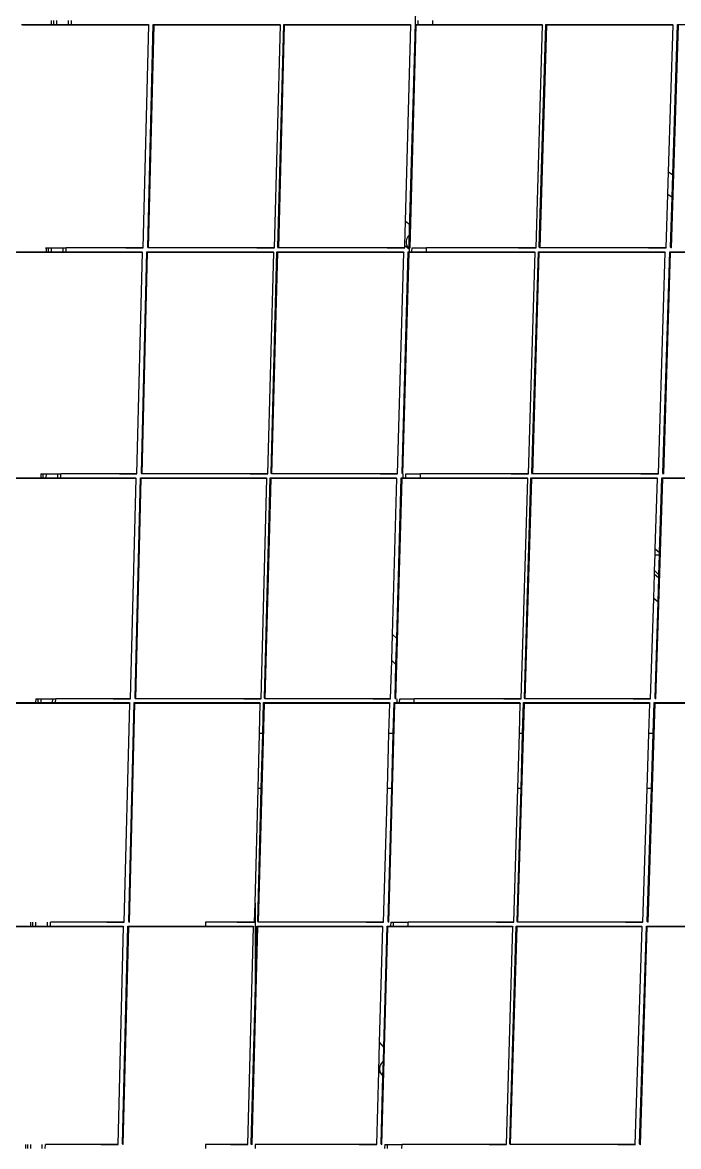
# Model space of a CAD drawing. Header units: inches. Extents: x -1856 to 1878, y -1863 to 1709.
# Drawn here: x 904 to 1216, y -1297 to -762 of the extents above; entities that cross this region are included whole.
import ezdxf

# ---------------------------------------------------------------- set-up
doc = ezdxf.new("R2010")
doc.units = ezdxf.units.IN
doc.header["$MEASUREMENT"] = 0

msp = doc.modelspace()

# ---------------------------------------------------------------- linework, layer by layer
for p, q in [((1093.50522, -668.58141), (1088.34652, -857.89028)), ((903.42809, -762.6318), (917.54253, -762.63202)), ((903.79578, -762.95315), (903.88351, -762.95216)), ((964.00326, -762.95311), (903.88351, -762.95216)), ((917.58736, -760.68589), (917.54253, -762.63202)), ((917.54253, -762.63202), (918.70291, -762.63204)), ((918.70291, -762.63204), (918.7478, -760.68592)), ((918.70291, -762.63204), (920.15952, -762.63206)), ((920.15952, -762.63206), (920.20448, -760.68594)), ((920.15952, -762.63206), (925.69466, -762.63215)), ((925.69466, -762.63215), (925.73989, -760.68604)), ((925.69466, -762.63215), (927.15128, -762.63218)), ((927.15128, -762.63218), (927.19658, -760.68607)), ((927.15128, -762.63218), (963.80817, -762.63276)), ((961.37829, -868.9656), (964.00326, -762.95311)), ((963.51096, -868.62472), (966.14121, -762.63276)), ((963.70546, -868.9656), (966.33677, -762.95311)), ((963.80817, -762.63276), (964.00326, -762.95311)), ((963.88977, -868.96659), (966.52159, -762.95411)), ((966.14121, -762.63276), (966.33677, -762.95311)), ((966.14121, -762.63276), (1026.52128, -762.63372)), ((966.33677, -762.95311), (966.52159, -762.95411)), ((966.52159, -762.95411), (966.60933, -762.95311)), ((1026.72907, -762.95407), (966.60933, -762.95311)), ((1023.9333, -868.96655), (1026.72907, -762.95407)), ((1025.51634, -868.62699), (1028.31586, -762.63504)), ((1025.72335, -868.96787), (1028.52401, -762.9554)), ((1025.90766, -868.96886), (1028.70882, -762.9564)), ((1026.52128, -762.63372), (1026.72907, -762.95407)), ((1028.31586, -762.63504), (1028.52401, -762.9554)), ((1028.31586, -762.63504), (1088.69592, -762.636)), ((1028.52401, -762.9554), (1028.70882, -762.9564)), ((1028.70882, -762.9564), (1028.79656, -762.9554)), ((1088.91629, -762.95636), (1028.79656, -762.9554)), ((1086.30604, -856.28188), (1088.91629, -762.95636)), ((1088.12426, -866.28913), (1091.02897, -762.636)), ((1088.27836, -868.96882), (1091.24981, -762.95636)), ((1088.46266, -868.96982), (1091.43462, -762.95736)), ((1088.69592, -762.636), (1088.91629, -762.95636)), ((1091.02897, -762.636), (1091.24981, -762.95636)), ((1091.02897, -762.636), (1092.32187, -762.63602)), ((1091.24981, -762.95636), (1091.43462, -762.95736)), ((1091.43462, -762.95736), (1091.52236, -762.95636)), ((1151.64209, -762.95732), (1091.52236, -762.95636)), ((1092.32187, -762.63602), (1092.37497, -760.68986)), ((1092.32187, -762.63602), (1099.31447, -762.63613)), ((1099.31447, -762.63613), (1099.36792, -760.68999)), ((1099.31447, -762.63613), (1151.40903, -762.63696)), ((1148.50619, -868.96978), (1151.64209, -762.95732)), ((1150.06408, -868.63022), (1153.2036, -762.63829)), ((1150.29624, -868.9711), (1153.43703, -762.95865)), ((1150.48055, -868.97209), (1153.62184, -762.95964)), ((1151.40903, -762.63696), (1151.64209, -762.95732)), ((1153.2036, -762.63829), (1153.43703, -762.95865)), ((1153.2036, -762.63829), (1213.58366, -762.63925)), ((1153.43703, -762.95865), (1153.62184, -762.95964)), ((1153.62184, -762.95964), (1153.70958, -762.95865)), ((1213.82931, -762.9596), (1153.70958, -762.95865)), ((1211.65154, -832.8095), (1213.82931, -762.9596)), ((1212.85124, -868.97205), (1216.16283, -762.9596)), ((1213.03554, -868.97304), (1216.34763, -762.9606)), ((1213.58366, -762.63925), (1213.82931, -762.9596)), ((1213.68163, -834.20485), (1215.91671, -762.63925)), ((1215.91671, -762.63925), (1216.16283, -762.9596)), ((1215.91671, -762.63925), (1252.73294, -762.63983)), ((1216.16283, -762.9596), (1216.34763, -762.9606)), ((1216.34763, -762.9606), (1216.43538, -762.9596)), ((1211.31825, -843.49961), (1211.65154, -832.8095)), ((1211.65154, -832.8095), (1213.68163, -834.20485)), ((1213.34722, -844.91248), (1213.68163, -834.20485)), ((1210.52407, -868.97205), (1211.31825, -843.49961)), ((1211.31825, -843.49961), (1213.34722, -844.91248)), ((1212.60645, -868.63117), (1213.34722, -844.91248)), ((1085.98329, -867.82146), (1086.30604, -856.28188)), ((1086.30604, -856.28188), (1088.34652, -857.89028)), ((1088.34652, -857.89028), (1088.2119, -862.83039)), ((1086.75968, -865.63657), (1087.05886, -864.46179)), ((1086.77474, -866.84876), (1086.75968, -865.63657)), ((1087.10303, -868.01575), (1086.77474, -866.84876)), ((1087.05886, -864.46179), (1087.65191, -863.40447)), ((1087.65191, -863.40447), (1088.2119, -862.83039)), ((1088.05872, -868.62794), (1088.12426, -866.28913)), ((1088.2119, -862.83039), (1088.12426, -866.04652)), ((900.55709, -870.87725), (915.0492, -870.87748)), ((960.96322, -871.21952), (901.01066, -871.21857)), ((914.76067, -868.9649), (915.08614, -869.27407)), ((914.76067, -868.9649), (914.82668, -868.9649)), ((914.88199, -869.058), (914.82668, -868.9649)), ((914.82668, -868.9649), (915.28407, -868.96491)), ((915.28407, -869.45021), (914.88199, -869.058)), ((915.08614, -869.27407), (915.0492, -870.87748)), ((915.0492, -870.87748), (916.20616, -870.8775)), ((915.0864, -869.26244), (915.08614, -869.27407)), ((915.28407, -868.96491), (916.25028, -868.96492)), ((916.20616, -870.8775), (916.25028, -868.96492)), ((916.20616, -870.8775), (917.65882, -870.87752)), ((916.25028, -868.96492), (917.703, -868.96495)), ((917.65882, -870.87752), (917.703, -868.96495)), ((917.65882, -870.87752), (923.17891, -870.87761)), ((917.703, -868.96495), (923.22336, -868.96505)), ((923.17891, -870.87761), (923.22336, -868.96505)), ((923.17891, -870.87761), (924.63157, -870.87763)), ((923.22336, -868.96505), (924.67609, -868.96508)), ((924.63157, -870.87763), (924.67609, -868.96508)), ((924.63157, -870.87763), (960.76929, -870.87821)), ((961.37829, -868.9656), (924.67609, -868.96508)), ((953.01181, -868.9656), (961.37826, -868.96693)), ((958.35379, -976.64401), (960.96322, -871.21952)), ((960.48115, -976.2824), (963.09584, -870.87821)), ((960.6745, -976.64401), (963.29025, -871.21952)), ((960.76929, -870.87821), (960.96322, -871.21952)), ((960.8583, -976.64499), (963.47455, -871.22051)), ((961.37826, -868.96693), (961.37829, -868.9656)), ((963.09584, -870.87821), (963.29025, -871.21952)), ((963.09584, -870.87821), (1023.30804, -870.87916)), ((963.29025, -871.21952), (963.47455, -871.22051)), ((963.41266, -868.96659), (963.34615, -868.96659)), ((963.47455, -871.22051), (963.56204, -871.21952)), ((963.70546, -868.9656), (963.51096, -868.62472)), ((1023.5146, -871.22048), (963.56204, -871.21952)), ((963.70546, -868.9656), (963.61796, -868.96659)), ((963.88977, -868.96659), (963.70546, -868.9656)), ((1023.9333, -868.96655), (963.97726, -868.9656)), ((1015.56682, -868.96656), (1023.93327, -868.96788)), ((1020.73531, -976.64496), (1023.5146, -871.22048)), ((1022.31461, -976.28466), (1025.09763, -870.88048)), ((1022.5204, -976.64627), (1025.30455, -871.2218)), ((1022.7042, -976.64725), (1025.48885, -871.22279)), ((1023.30804, -870.87916), (1023.5146, -871.22048)), ((1023.93327, -868.96788), (1023.9333, -868.96655)), ((1025.09763, -870.88048), (1025.30455, -871.2218)), ((1025.09763, -870.88048), (1085.30982, -870.88143)), ((1025.30455, -871.2218), (1025.48885, -871.22279)), ((1025.43056, -868.96886), (1025.36404, -868.96886)), ((1025.48885, -871.22279), (1025.57634, -871.2218)), ((1025.72335, -868.96787), (1025.51634, -868.62699)), ((1085.52889, -871.22275), (1025.57634, -871.2218)), ((1025.72335, -868.96787), (1025.63585, -868.96886)), ((1025.90766, -868.96886), (1025.72335, -868.96787)), ((1085.95119, -868.96882), (1025.99516, -868.96787)), ((1077.58471, -868.96883), (1085.95116, -868.97016)), ((1082.58121, -976.64722), (1085.52889, -871.22275)), ((1084.68357, -976.28561), (1087.63637, -870.88143)), ((1084.90192, -976.64722), (1087.85592, -871.22275)), ((1085.08572, -976.6482), (1088.04021, -871.22374)), ((1085.30982, -870.88143), (1085.52889, -871.22275)), ((1085.95116, -868.97016), (1085.95119, -868.96882)), ((1085.95119, -868.96882), (1085.98329, -867.82146)), ((1085.98329, -867.82146), (1088.03129, -869.45804)), ((1087.72218, -869.058), (1087.10303, -868.01575)), ((1087.63637, -870.88143), (1087.85592, -871.22275)), ((1087.63637, -870.88143), (1087.9925, -870.88144)), ((1088.12426, -869.45021), (1087.72218, -869.058)), ((1087.85592, -871.22275), (1088.04021, -871.22374)), ((1087.98556, -868.96982), (1087.91905, -868.96982)), ((1088.03129, -869.45804), (1087.9925, -870.88144)), ((1087.9925, -870.88144), (1089.36802, -870.88146)), ((1088.03348, -869.37768), (1088.03129, -869.45804)), ((1088.04021, -871.22374), (1088.12771, -871.22275)), ((1088.12426, -868.72966), (1088.05872, -868.62794)), ((1088.27836, -868.96882), (1088.12426, -868.72966)), ((1148.08026, -871.2237), (1088.12771, -871.22275)), ((1088.27836, -868.96882), (1088.19085, -868.96982)), ((1088.46266, -868.96982), (1088.27836, -868.96882)), ((1089.36802, -870.88146), (1089.42021, -868.96885)), ((1089.36802, -870.88146), (1096.34171, -870.88157)), ((1089.42021, -868.96885), (1096.39424, -868.96897)), ((1096.34171, -870.88157), (1096.39424, -868.96897)), ((1096.34171, -870.88157), (1147.84856, -870.88239)), ((1148.50619, -868.96978), (1096.39424, -868.96897)), ((1140.13971, -868.96978), (1148.50615, -868.97111)), ((1144.96273, -976.64817), (1148.08026, -871.2237)), ((1146.51701, -976.28787), (1149.63815, -870.88371)), ((1146.74781, -976.64948), (1149.8702, -871.22502)), ((1146.9316, -976.65046), (1150.0545, -871.22601)), ((1147.84856, -870.88239), (1148.08026, -871.2237)), ((1148.50615, -868.97111), (1148.50619, -868.96978)), ((1149.63815, -870.88371), (1149.8702, -871.22502)), ((1149.63815, -870.88371), (1209.85033, -870.88466)), ((1149.8702, -871.22502), (1150.0545, -871.22601)), ((1150.00344, -868.97209), (1149.93693, -868.97209)), ((1150.0545, -871.22601), (1150.142, -871.22502)), ((1150.29624, -868.9711), (1150.06408, -868.63022)), ((1210.09454, -871.22598), (1150.142, -871.22502)), ((1150.29624, -868.9711), (1150.20874, -868.97209)), ((1150.48055, -868.97209), (1150.29624, -868.9711)), ((1210.52407, -868.97205), (1150.56805, -868.9711)), ((1202.15759, -868.97206), (1210.52403, -868.97338)), ((1206.80861, -976.65043), (1210.09454, -871.22598)), ((1208.88596, -976.28882), (1212.17688, -870.88466)), ((1209.12932, -976.65043), (1212.42157, -871.22598)), ((1209.31311, -976.65141), (1212.60586, -871.22697)), ((1209.85033, -870.88466), (1210.09454, -871.22598)), ((1210.52403, -868.97338), (1210.52407, -868.97205)), ((1212.17688, -870.88466), (1212.42157, -871.22598)), ((1212.17688, -870.88466), (1249.34578, -870.88525)), ((1212.42157, -871.22598), (1212.60586, -871.22697)), ((1212.55843, -868.97304), (1212.49192, -868.97304)), ((1212.60586, -871.22697), (1212.69336, -871.22598)), ((1212.85124, -868.97205), (1212.60645, -868.63117)), ((1272.6459, -871.22693), (1212.69336, -871.22598)), ((1212.85124, -868.97205), (1212.76373, -868.97304)), ((1213.03554, -868.97304), (1212.85124, -868.97205)), ((897.702, -978.52246), (912.5697, -978.5227)), ((957.94005, -978.88545), (898.15375, -978.8845)), ((912.61299, -976.64332), (912.5697, -978.5227)), ((912.5697, -978.5227), (913.72326, -978.52272)), ((912.61299, -976.64332), (913.76661, -976.64335)), ((913.72326, -978.52272), (913.76661, -976.64335)), ((913.72326, -978.52272), (915.17198, -978.52274)), ((913.76661, -976.64335), (915.2154, -976.64337)), ((915.17198, -978.52274), (915.2154, -976.64337)), ((915.17198, -978.52274), (920.67712, -978.52283)), ((915.2154, -976.64337), (920.72079, -976.64347)), ((920.67712, -978.52283), (920.72079, -976.64347)), ((920.67712, -978.52283), (922.12584, -978.52285)), ((920.72079, -976.64347), (922.16958, -976.6435)), ((922.12584, -978.52285), (922.16958, -976.6435)), ((922.12584, -978.52285), (957.74726, -978.52341)), ((958.35379, -976.64401), (922.16958, -976.6435)), ((950.01051, -976.64401), (958.35376, -976.64533)), ((955.34602, -1083.72682), (957.94005, -978.88545)), ((957.4681, -1083.34472), (960.06737, -978.52341)), ((957.66031, -1083.72682), (960.26062, -978.88545)), ((957.74726, -978.52341), (957.94005, -978.88545)), ((957.8436, -1083.7278), (960.44441, -978.88643)), ((958.35376, -976.64533), (958.35379, -976.64401)), ((960.06737, -978.52341), (960.26062, -978.88545)), ((960.06737, -978.52341), (1020.11261, -978.52436)), ((960.26062, -978.88545), (960.44441, -978.88643)), ((960.38252, -976.64499), (960.31619, -976.64499)), ((960.44441, -978.88643), (960.53166, -978.88545)), ((960.6745, -976.64401), (960.48115, -976.2824)), ((1020.31796, -978.8864), (960.53166, -978.88545)), ((960.6745, -976.64401), (960.58724, -976.64499)), ((960.8583, -976.64499), (960.6745, -976.64401)), ((1020.73531, -976.64496), (960.94556, -976.64401)), ((1012.39203, -976.64496), (1020.73528, -976.64628)), ((1017.55502, -1083.72776), (1020.31796, -978.8864)), ((1019.13058, -1083.34696), (1021.89724, -978.52567)), ((1019.33517, -1083.72906), (1022.10294, -978.88771)), ((1019.51846, -1083.73004), (1022.28673, -978.88869)), ((1020.11261, -978.52436), (1020.31796, -978.8864)), ((1020.73528, -976.64628), (1020.73531, -976.64496)), ((1021.89724, -978.52567), (1022.10294, -978.88771)), ((1021.89724, -978.52567), (1081.94249, -978.52662)), ((1022.10294, -978.88771), (1022.28673, -978.88869)), ((1022.22842, -976.64725), (1022.16209, -976.64725)), ((1022.28673, -978.88869), (1022.37398, -978.88771)), ((1022.5204, -976.64627), (1022.31461, -976.28466)), ((1082.16027, -978.88866), (1022.37398, -978.88771)), ((1022.5204, -976.64627), (1022.43315, -976.64725)), ((1022.7042, -976.64725), (1022.5204, -976.64627)), ((1082.58121, -976.64722), (1022.79146, -976.64627)), ((1074.23793, -976.64722), (1082.58117, -976.64854)), ((1080.08654, -1053.08101), (1082.16027, -978.88866)), ((1081.54416, -1083.73001), (1084.48085, -978.88866)), ((1081.72745, -1083.73099), (1084.66463, -978.88964)), ((1081.94249, -978.52662), (1082.16027, -978.88866)), ((1082.1192, -1055.06286), (1084.26259, -978.52662)), ((1082.58117, -976.64854), (1082.58121, -976.64722)), ((1084.26259, -978.52662), (1084.48085, -978.88866)), ((1084.26259, -978.52662), (1085.05915, -978.52663)), ((1084.48085, -978.88866), (1084.66463, -978.88964)), ((1084.60993, -976.6482), (1084.54361, -976.6482)), ((1084.66463, -978.88964), (1084.75189, -978.88866)), ((1084.90192, -976.64722), (1084.68357, -976.28561)), ((1144.53818, -978.88961), (1084.75189, -978.88866)), ((1084.90192, -976.64722), (1084.81466, -976.6482)), ((1085.08572, -976.6482), (1084.90192, -976.64722)), ((1085.11035, -976.64792), (1085.05915, -978.52663)), ((1085.05915, -978.52663), (1086.43054, -978.52665)), ((1085.11035, -976.64792), (1085.08572, -976.6482)), ((1086.43054, -978.52665), (1086.48183, -976.64725)), ((1086.43054, -978.52665), (1093.38544, -978.52676)), ((1086.48183, -976.64725), (1093.43705, -976.64737)), ((1093.38544, -978.52676), (1093.43705, -976.64737)), ((1093.38544, -978.52676), (1144.30784, -978.52757)), ((1144.96273, -976.64817), (1093.43705, -976.64737)), ((1136.61945, -976.64817), (1144.96269, -976.64949)), ((1141.43886, -1083.73095), (1144.53818, -978.88961)), ((1142.98955, -1083.35016), (1146.09246, -978.52888)), ((1143.21901, -1083.73226), (1146.32316, -978.89092)), ((1143.40229, -1083.73324), (1146.50694, -978.8919)), ((1144.30784, -978.52757), (1144.53818, -978.88961)), ((1144.96269, -976.64949), (1144.96273, -976.64817)), ((1146.09246, -978.52888), (1146.32316, -978.89092)), ((1146.09246, -978.52888), (1206.13769, -978.52983)), ((1146.32316, -978.89092), (1146.50694, -978.8919)), ((1146.45582, -976.65046), (1146.38949, -976.65046)), ((1146.50694, -978.8919), (1146.5942, -978.89092)), ((1146.74781, -976.64948), (1146.51701, -976.28787)), ((1206.38048, -978.89187), (1146.5942, -978.89092)), ((1146.74781, -976.64948), (1146.66055, -976.65046)), ((1146.9316, -976.65046), (1146.74781, -976.64948)), ((1206.80861, -976.65043), (1147.01887, -976.64948)), ((1198.46533, -976.65043), (1206.80857, -976.65175)), ((1205.33843, -1012.33465), (1206.38048, -978.89187)), ((1205.42799, -1083.7332), (1208.70106, -978.89187)), ((1205.61127, -1083.73418), (1208.88484, -978.89285)), ((1206.13769, -978.52983), (1206.38048, -978.89187)), ((1206.80857, -976.65175), (1206.80861, -976.65043)), ((1207.34993, -1014.02406), (1208.4578, -978.52983)), ((1208.4578, -978.52983), (1208.70106, -978.89187)), ((1208.4578, -978.52983), (1245.9774, -978.53042)), ((1208.70106, -978.89187), (1208.88484, -978.89285)), ((1208.83733, -976.65141), (1208.771, -976.65141)), ((1208.88484, -978.89285), (1208.9721, -978.89187)), ((1209.12932, -976.65043), (1208.88596, -976.28882)), ((1268.75838, -978.89281), (1208.9721, -978.89187)), ((1209.12932, -976.65043), (1209.04206, -976.65141)), ((1209.31311, -976.65141), (1209.12932, -976.65043)), ((1205.01397, -1022.74766), (1205.24872, -1015.21373)), ((1205.24872, -1015.21373), (1205.33843, -1012.33465)), ((1205.24872, -1015.21373), (1207.3128, -1015.21373)), ((1205.33843, -1012.33465), (1207.34993, -1014.02406)), ((1207.01518, -1024.74888), (1207.3128, -1015.21373)), ((1207.3128, -1015.21373), (1207.34993, -1014.02406)), ((1204.6056, -1035.85351), (1204.96172, -1024.42426)), ((1204.96172, -1024.42426), (1205.01397, -1022.74766)), ((1204.96172, -1024.42426), (1206.81024, -1025.99582)), ((1205.01397, -1022.74766), (1207.01518, -1024.74888)), ((1206.61465, -1037.58112), (1206.97197, -1026.13332)), ((1206.86229, -1025.90489), (1206.79951, -1025.9867)), ((1206.86229, -1025.90489), (1206.79951, -1025.9867)), ((1206.81024, -1025.99582), (1206.87232, -1025.91492)), ((1206.81024, -1025.99582), (1206.86909, -1026.04585)), ((1206.93848, -1025.8287), (1206.85226, -1025.89486)), ((1206.85226, -1025.89486), (1206.87232, -1025.91492)), ((1206.86909, -1026.04585), (1206.92734, -1025.96994)), ((1206.86909, -1026.04585), (1206.97197, -1026.13332)), ((1206.87232, -1025.91492), (1206.9556, -1025.85101)), ((1206.87232, -1025.91492), (1206.92734, -1025.96994)), ((1206.92734, -1025.96994), (1206.93117, -1025.96495)), ((1206.92734, -1025.96994), (1206.97556, -1026.01816)), ((1206.93117, -1025.96495), (1206.97835, -1025.92874)), ((1206.98204, -1025.81065), (1206.93848, -1025.8287)), ((1206.9556, -1025.85101), (1206.98111, -1025.84045)), ((1206.97197, -1026.13332), (1206.97556, -1026.01816)), ((1206.97556, -1026.01816), (1206.97835, -1025.92874)), ((1206.97835, -1025.92874), (1206.98111, -1025.84045)), ((1206.98111, -1025.84045), (1206.98204, -1025.81065)), ((1206.98204, -1025.81065), (1207.01518, -1024.74888)), ((1203.1137, -1083.7332), (1204.6056, -1035.85351)), ((1204.6056, -1035.85351), (1206.61465, -1037.58112)), ((1205.18605, -1083.3511), (1206.61465, -1037.58112)), ((1079.73918, -1065.50853), (1080.08654, -1053.08101)), ((1080.08654, -1053.08101), (1082.1192, -1055.06286)), ((1081.77054, -1067.51312), (1082.1192, -1055.06286)), ((1079.22987, -1083.73001), (1079.73918, -1065.50853)), ((1079.73918, -1065.50853), (1081.77054, -1067.51312)), ((1081.32709, -1083.34791), (1081.77054, -1067.51312)), ((894.86271, -1085.57241), (910.10391, -1085.57265)), ((954.93359, -1085.95588), (895.31263, -1085.95493)), ((910.14644, -1083.72614), (910.10391, -1085.57265)), ((910.10391, -1085.57265), (911.25409, -1085.57267)), ((910.14644, -1083.72614), (911.29668, -1083.72616)), ((911.25409, -1085.57267), (911.29668, -1083.72616)), ((911.25409, -1085.57267), (912.69889, -1085.57269)), ((911.29668, -1083.72616), (912.74155, -1083.72619)), ((912.69889, -1085.57269), (912.74155, -1083.72619)), ((912.69889, -1085.57269), (918.18915, -1085.57277)), ((912.74155, -1083.72619), (918.23207, -1083.72629)), ((918.18915, -1085.57277), (918.23207, -1083.72629)), ((918.18915, -1085.57277), (919.63396, -1085.5728)), ((918.23207, -1083.72629), (919.67694, -1083.72632)), ((919.63396, -1085.5728), (919.67694, -1083.72632)), ((919.63396, -1085.5728), (954.74194, -1085.57335)), ((955.34602, -1083.72682), (919.67694, -1083.72632)), ((947.02582, -1083.72682), (955.34599, -1083.72813)), ((952.35484, -1190.21895), (954.93359, -1085.95588)), ((954.47167, -1189.81659), (957.05563, -1085.57335)), ((954.66275, -1190.21895), (957.24775, -1085.95588)), ((954.74194, -1085.57335), (954.93359, -1085.95588)), ((954.84553, -1190.21992), (957.43103, -1085.95686)), ((955.34599, -1083.72813), (955.34602, -1083.72682)), ((957.05563, -1085.57335), (957.24775, -1085.95588)), ((957.05563, -1085.57335), (1016.93486, -1085.57429)), ((957.24775, -1085.95588), (957.43103, -1085.95686)), ((957.36913, -1083.7278), (957.30299, -1083.7278)), ((957.43103, -1085.95686), (957.51804, -1085.95588)), ((957.66031, -1083.72682), (957.4681, -1083.34472)), ((1017.139, -1085.95682), (957.51804, -1085.95588)), ((957.66031, -1083.72682), (957.5733, -1083.7278)), ((957.8436, -1083.7278), (957.66031, -1083.72682)), ((1017.55502, -1083.72776), (957.93062, -1083.72682)), ((1009.23481, -1083.72776), (1017.55498, -1083.72907)), ((1016.1675, -1190.22119), (1018.91905, -1085.95812)), ((1016.35029, -1190.22216), (1019.10233, -1085.9591)), ((1016.76113, -1100.3001), (1017.139, -1085.95682)), ((1016.93486, -1085.57429), (1017.139, -1085.95682)), ((1017.55498, -1083.72907), (1017.55502, -1083.72776)), ((1018.32605, -1100.3001), (1018.71455, -1085.5756)), ((1018.71455, -1085.5756), (1018.91905, -1085.95812)), ((1018.71455, -1085.5756), (1078.59378, -1085.57654)), ((1018.91905, -1085.95812), (1019.10233, -1085.9591)), ((1019.04399, -1083.73004), (1018.97785, -1083.73004)), ((1019.10233, -1085.9591), (1019.18934, -1085.95812)), ((1019.33517, -1083.72906), (1019.13058, -1083.34696)), ((1078.81029, -1085.95907), (1019.18934, -1085.95812)), ((1019.33517, -1083.72906), (1019.24815, -1083.73004)), ((1019.51846, -1083.73004), (1019.33517, -1083.72906)), ((1079.22987, -1083.73001), (1019.60547, -1083.72906)), ((1070.90967, -1083.73001), (1079.22983, -1083.73132)), ((1078.20492, -1190.22212), (1081.12445, -1085.95907)), ((1078.3877, -1190.2231), (1081.30772, -1085.96005)), ((1078.40958, -1100.3001), (1078.81029, -1085.95907)), ((1078.59378, -1085.57654), (1078.81029, -1085.95907)), ((1079.22983, -1083.73132), (1079.22987, -1083.73001)), ((1080.49527, -1100.3001), (1080.90747, -1085.57654)), ((1080.90747, -1085.57654), (1081.12445, -1085.95907)), ((1080.90747, -1085.57654), (1082.14202, -1085.57656)), ((1081.12445, -1085.95907), (1081.30772, -1085.96005)), ((1081.25298, -1083.73099), (1081.18684, -1083.73099)), ((1081.30772, -1085.96005), (1081.39474, -1085.95907)), ((1081.54416, -1083.73001), (1081.32709, -1083.34791)), ((1141.01569, -1085.96001), (1081.39474, -1085.95907)), ((1081.54416, -1083.73001), (1081.45714, -1083.73099)), ((1081.72745, -1083.73099), (1081.54416, -1083.73001)), ((1082.19234, -1083.73002), (1082.14202, -1085.57656)), ((1082.14202, -1085.57656), (1083.50932, -1085.57658)), ((1083.50932, -1085.57658), (1083.55971, -1083.73004)), ((1083.50932, -1085.57658), (1090.44551, -1085.57669)), ((1083.55971, -1083.73004), (1090.49622, -1083.73017)), ((1090.44551, -1085.57669), (1090.49622, -1083.73017)), ((1090.44551, -1085.57669), (1140.78669, -1085.57748)), ((1141.43886, -1083.73095), (1090.49622, -1083.73017)), ((1133.11865, -1083.73096), (1141.43882, -1083.73227)), ((1139.70967, -1190.22436), (1142.79573, -1085.96132)), ((1139.89245, -1190.22533), (1142.97901, -1085.9623)), ((1140.5919, -1100.3001), (1141.01569, -1085.96001)), ((1140.78669, -1085.57748), (1141.01569, -1085.96001)), ((1141.43882, -1083.73227), (1141.43886, -1083.73095)), ((1142.13074, -1100.3001), (1142.56638, -1085.57879)), ((1142.56638, -1085.57879), (1142.79573, -1085.96132)), ((1142.56638, -1085.57879), (1202.44559, -1085.57973)), ((1142.79573, -1085.96132), (1142.97901, -1085.9623)), ((1142.92782, -1083.73324), (1142.86168, -1083.73324)), ((1142.97901, -1085.9623), (1143.06602, -1085.96132)), ((1143.21901, -1083.73226), (1142.98955, -1083.35016)), ((1202.68697, -1085.96226), (1143.06602, -1085.96132)), ((1143.21901, -1083.73226), (1143.13199, -1083.73324)), ((1143.40229, -1083.73324), (1143.21901, -1083.73226)), ((1203.1137, -1083.7332), (1143.48931, -1083.73226)), ((1194.7935, -1083.7332), (1203.11366, -1083.73452)), ((1201.74708, -1190.2253), (1205.00112, -1085.96226)), ((1201.92986, -1190.22627), (1205.1844, -1085.96324)), ((1202.24034, -1100.3001), (1202.68697, -1085.96226)), ((1202.44559, -1085.57973), (1202.68697, -1085.96226)), ((1203.11366, -1083.73452), (1203.1137, -1083.7332)), ((1204.29996, -1100.3001), (1204.75928, -1085.57973)), ((1204.75928, -1085.57973), (1205.00112, -1085.96226)), ((1204.75928, -1085.57973), (1242.62765, -1085.58033)), ((1205.00112, -1085.96226), (1205.1844, -1085.96324)), ((1205.13681, -1083.73418), (1205.07066, -1083.73418)), ((1205.1844, -1085.96324), (1205.27141, -1085.96226)), ((1205.42799, -1083.7332), (1205.18605, -1083.3511)), ((1264.89236, -1085.9632), (1205.27141, -1085.96226)), ((1205.42799, -1083.7332), (1205.34097, -1083.73418)), ((1205.61127, -1083.73418), (1205.42799, -1083.7332)), ((1016.06956, -1126.55148), (1016.76113, -1100.3001)), ((1018.32605, -1100.3001), (1016.76113, -1100.3001)), ((1017.63341, -1126.55148), (1018.32605, -1100.3001)), ((1077.67607, -1126.55148), (1078.40958, -1100.3001)), ((1080.49527, -1100.3001), (1078.40958, -1100.3001)), ((1079.76035, -1126.55148), (1080.49527, -1100.3001)), ((1139.8161, -1126.55148), (1140.5919, -1100.3001)), ((1142.13074, -1100.3001), (1140.5919, -1100.3001)), ((1141.35389, -1126.55148), (1142.13074, -1100.3001)), ((1201.42261, -1126.55148), (1202.24034, -1100.3001)), ((1204.29996, -1100.3001), (1202.24034, -1100.3001)), ((1203.48083, -1126.55148), (1204.29996, -1100.3001)), ((1014.63267, -1181.09419), (1016.06956, -1126.55148)), ((1015.96411, -1189.81882), (1017.63341, -1126.55148)), ((1017.63341, -1126.55148), (1016.06956, -1126.55148)), ((1075.89701, -1190.22212), (1077.67607, -1126.55148)), ((1079.76035, -1126.55148), (1077.67607, -1126.55148)), ((1077.98911, -1189.81976), (1079.76035, -1126.55148)), ((1137.93443, -1190.22306), (1139.8161, -1126.55148)), ((1139.48155, -1189.822), (1141.35389, -1126.55148)), ((1141.35389, -1126.55148), (1139.8161, -1126.55148)), ((1199.43917, -1190.2253), (1201.42261, -1126.55148)), ((1203.48083, -1126.55148), (1201.42261, -1126.55148)), ((1201.50654, -1189.82293), (1203.48083, -1126.55148)), ((1014.39226, -1190.21989), (1014.63267, -1181.09419)), ((1014.63267, -1181.09419), (1014.63267, -1226.79252)), ((892.03907, -1192.03201), (907.65172, -1192.03226)), ((951.94372, -1192.43573), (892.48719, -1192.43479)), ((907.6935, -1190.21829), (907.65172, -1192.03226)), ((907.65172, -1192.03226), (908.79853, -1192.03227)), ((908.79853, -1192.03227), (908.84037, -1190.21831)), ((908.79853, -1192.03227), (910.23944, -1192.0323)), ((910.23944, -1192.0323), (910.28135, -1190.21833)), ((910.23944, -1192.0323), (915.71491, -1192.03238)), ((915.71491, -1192.03238), (915.75707, -1190.21844)), ((915.71491, -1192.03238), (917.15582, -1192.03241)), ((917.15582, -1192.03241), (917.19804, -1190.21846)), ((917.15582, -1192.03241), (951.7532, -1192.03295)), ((952.35484, -1190.21895), (917.19804, -1190.21846)), ((944.05758, -1190.21895), (952.35481, -1190.22026)), ((949.38011, -1296.12528), (951.94372, -1192.43573)), ((951.49171, -1295.70289), (954.06051, -1192.03295)), ((951.68167, -1296.12528), (954.2515, -1192.43573)), ((951.7532, -1192.03295), (951.94372, -1192.43573)), ((951.86395, -1296.12625), (954.43427, -1192.4367)), ((952.35481, -1190.22026), (952.35484, -1190.21895)), ((954.06051, -1192.03295), (954.2515, -1192.43573)), ((954.06051, -1192.03295), (990.98928, -1192.03353)), ((954.2515, -1192.43573), (954.43427, -1192.4367)), ((954.37237, -1190.21992), (954.30641, -1190.21992)), ((954.43427, -1192.4367), (954.52104, -1192.43573)), ((954.66275, -1190.21895), (954.47167, -1189.81659)), ((1013.97757, -1192.43667), (954.52104, -1192.43573)), ((954.66275, -1190.21895), (954.57597, -1190.21992)), ((954.84553, -1190.21992), (954.66275, -1190.21895)), ((954.93231, -1190.21895), (954.84553, -1190.21992)), ((990.98928, -1190.21961), (990.98928, -1192.03353)), ((1014.39226, -1190.21989), (990.98928, -1190.21961)), ((990.98928, -1192.03353), (1013.77463, -1192.03389)), ((1006.095, -1190.21989), (1014.39223, -1190.2212)), ((1011.2469, -1296.12621), (1013.97757, -1192.43667)), ((1013.01726, -1296.12751), (1015.75271, -1192.43797)), ((1013.19955, -1296.12847), (1015.93549, -1192.43894)), ((1013.77463, -1192.03389), (1013.97757, -1192.43667)), ((1014.39223, -1190.2212), (1014.39226, -1190.21989)), ((1014.63267, -1226.79252), (1015.54942, -1192.03518)), ((1015.54942, -1192.03518), (1015.75271, -1192.43797)), ((1015.54942, -1192.03518), (1075.26353, -1192.03612)), ((1015.75271, -1192.43797), (1015.93549, -1192.43894)), ((1015.87713, -1190.22216), (1015.81117, -1190.22216)), ((1015.93549, -1192.43894), (1016.02226, -1192.43797)), ((1016.1675, -1190.22119), (1015.96411, -1189.81882)), ((1075.47878, -1192.4389), (1016.02226, -1192.43797)), ((1016.1675, -1190.22119), (1016.08073, -1190.22216)), ((1016.35029, -1190.22216), (1016.1675, -1190.22119)), ((1075.89701, -1190.22212), (1016.43706, -1190.22119)), ((1067.59976, -1190.22213), (1075.89698, -1190.22343)), ((1073.94122, -1247.48485), (1075.47878, -1192.4389)), ((1074.88405, -1296.12844), (1077.78656, -1192.4389)), ((1075.06633, -1296.12941), (1077.96933, -1192.43988)), ((1075.26353, -1192.03612), (1075.47878, -1192.4389)), ((1075.89698, -1190.22343), (1075.89701, -1190.22212)), ((1075.95362, -1249.82244), (1077.57085, -1192.03612)), ((1077.57085, -1192.03612), (1077.78656, -1192.4389)), ((1077.57085, -1192.03612), (1079.24097, -1192.03615)), ((1077.78656, -1192.4389), (1077.96933, -1192.43988)), ((1077.91454, -1190.2231), (1077.84858, -1190.2231)), ((1077.96933, -1192.43988), (1078.0561, -1192.4389)), ((1078.20492, -1190.22212), (1077.98911, -1189.81976)), ((1137.51263, -1192.43984), (1078.0561, -1192.4389)), ((1078.20492, -1190.22212), (1078.11814, -1190.2231)), ((1078.3877, -1190.2231), (1078.20492, -1190.22212)), ((1079.29041, -1190.22214), (1079.24097, -1192.03615)), ((1079.24097, -1192.03615), (1080.6042, -1192.03617)), ((1079.29041, -1190.22214), (1080.6537, -1190.22217)), ((1080.6042, -1192.03617), (1080.6537, -1190.22217)), ((1080.6042, -1192.03617), (1087.52179, -1192.03628)), ((1080.6537, -1190.22217), (1087.57161, -1190.22229)), ((1087.52179, -1192.03628), (1087.57161, -1190.22229)), ((1087.52179, -1192.03628), (1137.28496, -1192.03706)), ((1137.93443, -1190.22306), (1087.57161, -1190.22229)), ((1129.63717, -1190.22307), (1137.93439, -1190.22437)), ((1134.44928, -1296.12937), (1137.51263, -1192.43984)), ((1135.99284, -1295.70827), (1139.05974, -1192.03836)), ((1136.21963, -1296.13066), (1139.28776, -1192.44114)), ((1136.40191, -1296.13163), (1139.47053, -1192.44212)), ((1137.28496, -1192.03706), (1137.51263, -1192.43984)), ((1137.93439, -1190.22437), (1137.93443, -1190.22306)), ((1139.05974, -1192.03836), (1139.28776, -1192.44114)), ((1139.05974, -1192.03836), (1198.77385, -1192.03929)), ((1139.28776, -1192.44114), (1139.47053, -1192.44212)), ((1139.41929, -1190.22533), (1139.35333, -1190.22533)), ((1139.47053, -1192.44212), (1139.55731, -1192.44114)), ((1139.70967, -1190.22436), (1139.48155, -1189.822)), ((1199.01383, -1192.44208), (1139.55731, -1192.44114)), ((1139.70967, -1190.22436), (1139.62289, -1190.22533)), ((1139.89245, -1190.22533), (1139.70967, -1190.22436)), ((1199.43917, -1190.2253), (1139.97923, -1190.22436)), ((1191.14191, -1190.2253), (1199.43913, -1190.22661)), ((1195.78485, -1296.13159), (1199.01383, -1192.44208)), ((1197.84727, -1295.7092), (1201.08116, -1192.03929)), ((1198.08641, -1296.13159), (1201.3216, -1192.44208)), ((1198.26869, -1296.13256), (1201.50437, -1192.44305)), ((1198.77385, -1192.03929), (1199.01383, -1192.44208)), ((1199.43913, -1190.22661), (1199.43917, -1190.2253)), ((1201.08116, -1192.03929), (1201.3216, -1192.44208)), ((1201.08116, -1192.03929), (1239.29637, -1192.03989)), ((1201.3216, -1192.44208), (1201.50437, -1192.44305)), ((1201.4567, -1190.22627), (1201.39074, -1190.22627)), ((1201.50437, -1192.44305), (1201.59114, -1192.44208)), ((1201.74708, -1190.2253), (1201.50654, -1189.82293)), ((1261.04766, -1192.44302), (1201.59114, -1192.44208)), ((1201.74708, -1190.2253), (1201.6603, -1190.22627)), ((1201.92986, -1190.22627), (1201.74708, -1190.2253)), ((1012.81506, -1295.70511), (1014.63267, -1226.79252)), ((1073.56146, -1261.08048), (1073.94122, -1247.48485)), ((1073.94122, -1247.48485), (1075.95362, -1249.82244)), ((1075.76845, -1256.43859), (1075.95362, -1249.82244)), ((1074.39668, -1258.289), (1074.98282, -1257.244)), ((1074.98282, -1257.244), (1075.76845, -1256.43859)), ((1075.57243, -1263.4427), (1075.76845, -1256.43859)), ((1072.58249, -1296.12844), (1073.56146, -1261.08048)), ((1073.56146, -1261.08048), (1075.05226, -1262.83167)), ((1074.10098, -1259.4501), (1074.39668, -1258.289)), ((1074.11587, -1260.64817), (1074.10098, -1259.4501)), ((1074.44033, -1261.80156), (1074.11587, -1260.64817)), ((1075.05226, -1262.83167), (1074.44033, -1261.80156)), ((1075.05226, -1262.83167), (1075.57243, -1263.4427)), ((1074.6695, -1295.70604), (1075.57243, -1263.4427)), ((905.25405, -1296.12463), (905.21301, -1297.90639)), ((906.35648, -1297.90641), (906.39758, -1296.12465)), ((907.79352, -1297.90643), (907.83468, -1296.12468)), ((913.25427, -1297.90652), (913.29568, -1296.12478)), ((914.69131, -1297.90654), (914.73279, -1296.1248)), ((949.38011, -1296.12528), (914.73279, -1296.1248)), ((941.10568, -1296.12529), (949.38008, -1296.12658)), ((949.38008, -1296.12658), (949.38011, -1296.12528)), ((951.3921, -1296.12625), (951.32632, -1296.12625)), ((951.68167, -1296.12528), (951.49171, -1295.70289)), ((951.68167, -1296.12528), (951.59514, -1296.12625)), ((951.86395, -1296.12625), (951.68167, -1296.12528)), ((990.98928, -1296.126), (990.98928, -1297.9077)), ((1011.2469, -1296.12621), (990.98928, -1296.126)), ((1002.97247, -1296.12622), (1011.24687, -1296.12752)), ((1011.24687, -1296.12752), (1011.2469, -1296.12621)), ((1012.72769, -1296.12847), (1012.66191, -1296.12847)), ((1013.01726, -1296.12751), (1012.81506, -1295.70511)), ((1013.01726, -1296.12751), (1012.93073, -1296.12847)), ((1013.19955, -1296.12847), (1013.01726, -1296.12751)), ((1014.63267, -1296.12754), (1014.63267, -1297.90933)), ((1072.58249, -1296.12844), (1014.63267, -1296.12754)), ((1064.30806, -1296.12844), (1072.58246, -1296.12974)), ((1072.58246, -1296.12974), (1072.58249, -1296.12844)), ((1074.59447, -1296.12941), (1074.52869, -1296.12941)), ((1074.88405, -1296.12844), (1074.6695, -1295.70604)), ((1074.88405, -1296.12844), (1074.79751, -1296.12941)), ((1075.06633, -1296.12941), (1074.88405, -1296.12844)), ((1076.40444, -1296.12847), (1076.35588, -1297.91026)), ((1076.40444, -1296.12847), (1077.76368, -1296.12849)), ((1077.71506, -1297.91029), (1077.76368, -1296.12849)), ((1077.76368, -1296.12849), (1084.66309, -1296.12862)), ((1084.61416, -1297.91039), (1084.66309, -1296.12862)), ((1134.44928, -1296.12937), (1084.66309, -1296.12862)), ((1126.17484, -1296.12938), (1134.44924, -1296.13067)), ((1134.44924, -1296.13067), (1134.44928, -1296.12937)), ((1135.93005, -1296.13163), (1135.86427, -1296.13163)), ((1136.21963, -1296.13066), (1135.99284, -1295.70827)), ((1136.21963, -1296.13066), (1136.13309, -1296.13163)), ((1136.40191, -1296.13163), (1136.21963, -1296.13066)), ((1195.78485, -1296.13159), (1136.48845, -1296.13066)), ((1187.51042, -1296.1316), (1195.78481, -1296.1329)), ((1195.78481, -1296.1329), (1195.78485, -1296.13159)), ((1197.79683, -1296.13256), (1197.73105, -1296.13256)), ((1198.08641, -1296.13159), (1197.84727, -1295.7092)), ((1198.08641, -1296.13159), (1197.99987, -1296.13256)), ((1198.26869, -1296.13256), (1198.08641, -1296.13159))]:
    msp.add_line(p, q)

doc.saveas('drawing.dxf')
